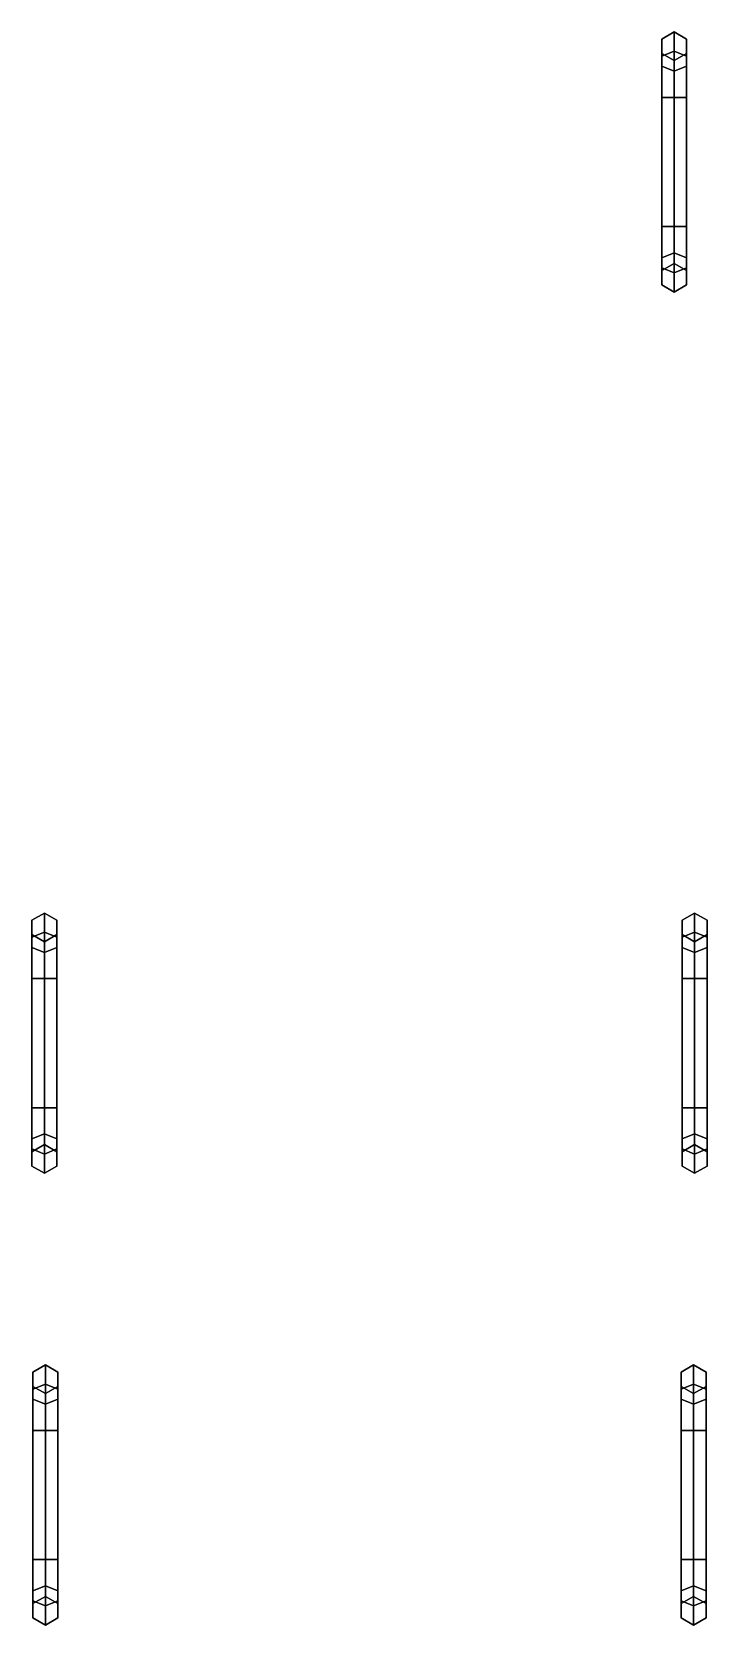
# Model space of a CAD drawing. Extents: x -5.5 to 5.5, y -29.3 to 27.3.
# Drawn here: x -3.29 to 3.29, y -29.33 to -13.78 of the extents above; entities that cross this region are included whole.
import ezdxf

# ---------------------------------------------------------------- set-up
doc = ezdxf.new("R2010")
doc.units = 0
doc.layers.add('BOATS', color=1, linetype='CONTINUOUS')

msp = doc.modelspace()

# ---------------------------------------------------------------- linework, layer by layer
at = {"layer": 'BOATS'}
for points in [[(2.849, -14.017, 4.273), (2.97, -13.967, 4.323), (2.97, -13.78, 3.87), (2.849, -13.85, 3.87)], [(2.849, -13.85, 3.87), (2.97, -13.78, 3.87), (2.97, -13.967, 3.417), (2.849, -14.017, 3.467)], [(2.97, -13.967, 4.323), (3.091, -14.017, 4.273), (3.091, -13.85, 3.87), (2.97, -13.78, 3.87)], [(2.97, -13.78, 3.87), (3.091, -13.85, 3.87), (3.091, -14.017, 3.467), (2.97, -13.967, 3.417)], [(2.849, -14.116, 4.174), (2.849, -14.017, 4.273), (2.849, -13.85, 3.87), (2.849, -13.99, 3.87)], [(2.849, -13.99, 3.87), (2.849, -13.85, 3.87), (2.849, -14.017, 3.467), (2.849, -14.116, 3.566)], [(2.849, -14.42, 4.44), (2.97, -14.42, 4.51), (2.97, -13.967, 4.323), (2.849, -14.017, 4.273)], [(2.849, -14.017, 3.467), (2.97, -13.967, 3.417), (2.97, -14.42, 3.23), (2.849, -14.42, 3.3)], [(2.849, -15.68, 4.3), (2.849, -15.984, 4.174), (2.849, -14.116, 3.566), (2.849, -13.99, 3.87)], [(2.849, -13.99, 3.87), (2.849, -14.116, 3.566), (2.849, -15.984, 4.174), (2.849, -15.68, 4.3)], [(2.849, -14.116, 4.174), (2.849, -13.99, 3.87), (2.849, -15.68, 4.3), (2.849, -14.42, 4.3)], [(2.849, -14.42, 4.3), (2.849, -15.68, 4.3), (2.849, -13.99, 3.87), (2.849, -14.116, 4.174)], [(2.97, -14.165, 4.125), (2.849, -14.116, 4.174), (2.849, -13.99, 3.87), (2.97, -14.06, 3.87)], [(2.97, -14.06, 3.87), (2.849, -13.99, 3.87), (2.849, -14.116, 3.566), (2.97, -14.165, 3.615)], [(2.97, -14.42, 4.51), (3.091, -14.42, 4.44), (3.091, -14.017, 4.273), (2.97, -13.967, 4.323)], [(2.97, -13.967, 3.417), (3.091, -14.017, 3.467), (3.091, -14.42, 3.3), (2.97, -14.42, 3.23)], [(3.091, -14.116, 4.174), (2.97, -14.165, 4.125), (2.97, -14.06, 3.87), (3.091, -13.99, 3.87)], [(3.091, -13.99, 3.87), (2.97, -14.06, 3.87), (2.97, -14.165, 3.615), (3.091, -14.116, 3.566)], [(3.091, -14.017, 4.273), (3.091, -14.116, 4.174), (3.091, -13.99, 3.87), (3.091, -13.85, 3.87)], [(3.091, -13.85, 3.87), (3.091, -13.99, 3.87), (3.091, -14.116, 3.566), (3.091, -14.017, 3.467)], [(2.849, -14.42, 4.3), (2.849, -14.42, 4.44), (2.849, -14.017, 4.273), (2.849, -14.116, 4.174)], [(2.849, -14.116, 3.566), (2.849, -14.017, 3.467), (2.849, -14.42, 3.3), (2.849, -14.42, 3.44)], [(2.849, -16.11, 3.87), (2.849, -15.984, 4.174), (2.849, -14.116, 3.566), (2.849, -14.42, 3.44)], [(2.849, -14.42, 3.44), (2.849, -14.116, 3.566), (2.849, -15.984, 4.174), (2.849, -16.11, 3.87)], [(2.97, -14.42, 4.23), (2.849, -14.42, 4.3), (2.849, -14.116, 4.174), (2.97, -14.165, 4.125)], [(2.97, -14.165, 3.615), (2.849, -14.116, 3.566), (2.849, -14.42, 3.44), (2.97, -14.42, 3.51)], [(3.091, -14.42, 4.3), (2.97, -14.42, 4.23), (2.97, -14.165, 4.125), (3.091, -14.116, 4.174)], [(3.091, -14.116, 3.566), (2.97, -14.165, 3.615), (2.97, -14.42, 3.51), (3.091, -14.42, 3.44)], [(3.091, -14.42, 4.44), (3.091, -14.42, 4.3), (3.091, -14.116, 4.174), (3.091, -14.017, 4.273)], [(3.091, -14.017, 3.467), (3.091, -14.116, 3.566), (3.091, -14.42, 3.44), (3.091, -14.42, 3.3)], [(2.97, -14.42, 4.51), (2.849, -14.42, 4.44), (2.849, -15.68, 4.44), (2.97, -15.68, 4.51)], [(2.849, -14.42, 3.44), (2.849, -14.42, 3.3), (2.849, -15.68, 3.3), (2.849, -15.68, 3.44)], [(2.849, -14.42, 4.44), (2.849, -14.42, 4.3), (2.849, -15.68, 4.3), (2.849, -15.68, 4.44)], [(2.849, -15.68, 3.44), (2.849, -14.42, 3.44), (2.849, -16.11, 3.87), (2.849, -15.984, 3.566)], [(2.849, -15.984, 3.566), (2.849, -16.11, 3.87), (2.849, -14.42, 3.44), (2.849, -15.68, 3.44)], [(2.849, -14.42, 3.3), (2.97, -14.42, 3.23), (2.97, -15.68, 3.23), (2.849, -15.68, 3.3)], [(2.97, -14.42, 3.51), (2.849, -14.42, 3.44), (2.849, -15.68, 3.44), (2.97, -15.68, 3.51)], [(2.849, -14.42, 4.3), (2.97, -14.42, 4.23), (2.97, -15.68, 4.23), (2.849, -15.68, 4.3)], [(3.091, -14.42, 4.44), (2.97, -14.42, 4.51), (2.97, -15.68, 4.51), (3.091, -15.68, 4.44)], [(2.97, -14.42, 3.23), (3.091, -14.42, 3.3), (3.091, -15.68, 3.3), (2.97, -15.68, 3.23)], [(3.091, -14.42, 3.44), (2.97, -14.42, 3.51), (2.97, -15.68, 3.51), (3.091, -15.68, 3.44)], [(2.97, -14.42, 4.23), (3.091, -14.42, 4.3), (3.091, -15.68, 4.3), (2.97, -15.68, 4.23)], [(3.091, -14.42, 3.3), (3.091, -14.42, 3.44), (3.091, -15.68, 3.44), (3.091, -15.68, 3.3)], [(3.091, -14.42, 4.3), (3.091, -14.42, 4.44), (3.091, -15.68, 4.44), (3.091, -15.68, 4.3)], [(2.849, -16.083, 4.273), (2.97, -16.133, 4.323), (2.97, -15.68, 4.51), (2.849, -15.68, 4.44)], [(2.849, -15.68, 3.44), (2.849, -15.68, 3.3), (2.849, -16.083, 3.467), (2.849, -15.984, 3.566)], [(2.849, -15.984, 4.174), (2.849, -16.083, 4.273), (2.849, -15.68, 4.44), (2.849, -15.68, 4.3)], [(2.97, -15.68, 3.51), (2.849, -15.68, 3.44), (2.849, -15.984, 3.566), (2.97, -15.935, 3.615)], [(2.849, -15.68, 3.3), (2.97, -15.68, 3.23), (2.97, -16.133, 3.417), (2.849, -16.083, 3.467)], [(2.97, -15.935, 4.125), (2.849, -15.984, 4.174), (2.849, -15.68, 4.3), (2.97, -15.68, 4.23)], [(2.97, -16.133, 4.323), (3.091, -16.083, 4.273), (3.091, -15.68, 4.44), (2.97, -15.68, 4.51)], [(2.97, -15.68, 3.23), (3.091, -15.68, 3.3), (3.091, -16.083, 3.467), (2.97, -16.133, 3.417)], [(3.091, -15.68, 3.44), (2.97, -15.68, 3.51), (2.97, -15.935, 3.615), (3.091, -15.984, 3.566)], [(3.091, -15.984, 4.174), (2.97, -15.935, 4.125), (2.97, -15.68, 4.23), (3.091, -15.68, 4.3)], [(3.091, -15.68, 3.3), (3.091, -15.68, 3.44), (3.091, -15.984, 3.566), (3.091, -16.083, 3.467)], [(3.091, -16.083, 4.273), (3.091, -15.984, 4.174), (3.091, -15.68, 4.3), (3.091, -15.68, 4.44)], [(2.97, -15.935, 3.615), (2.849, -15.984, 3.566), (2.849, -16.11, 3.87), (2.97, -16.04, 3.87)], [(2.97, -16.04, 3.87), (2.849, -16.11, 3.87), (2.849, -15.984, 4.174), (2.97, -15.935, 4.125)], [(2.849, -15.984, 3.566), (2.849, -16.083, 3.467), (2.849, -16.25, 3.87), (2.849, -16.11, 3.87)], [(2.849, -16.11, 3.87), (2.849, -16.25, 3.87), (2.849, -16.083, 4.273), (2.849, -15.984, 4.174)], [(3.091, -15.984, 3.566), (2.97, -15.935, 3.615), (2.97, -16.04, 3.87), (3.091, -16.11, 3.87)], [(3.091, -16.11, 3.87), (2.97, -16.04, 3.87), (2.97, -15.935, 4.125), (3.091, -15.984, 4.174)], [(3.091, -16.083, 3.467), (3.091, -15.984, 3.566), (3.091, -16.11, 3.87), (3.091, -16.25, 3.87)], [(3.091, -16.25, 3.87), (3.091, -16.11, 3.87), (3.091, -15.984, 4.174), (3.091, -16.083, 4.273)], [(2.849, -16.083, 3.467), (2.97, -16.133, 3.417), (2.97, -16.32, 3.87), (2.849, -16.25, 3.87)], [(2.849, -16.25, 3.87), (2.97, -16.32, 3.87), (2.97, -16.133, 4.323), (2.849, -16.083, 4.273)], [(2.97, -16.133, 3.417), (3.091, -16.083, 3.467), (3.091, -16.25, 3.87), (2.97, -16.32, 3.87)], [(2.97, -16.32, 3.87), (3.091, -16.25, 3.87), (3.091, -16.083, 4.273), (2.97, -16.133, 4.323)], [(-3.17, -22.567, 3.417), (-3.291, -22.617, 3.467), (-3.291, -22.45, 3.87), (-3.17, -22.38, 3.87)], [(-3.17, -22.38, 3.87), (-3.291, -22.45, 3.87), (-3.291, -22.617, 4.273), (-3.17, -22.567, 4.323)], [(-3.049, -22.617, 3.467), (-3.17, -22.567, 3.417), (-3.17, -22.38, 3.87), (-3.049, -22.45, 3.87)], [(-3.049, -22.45, 3.87), (-3.17, -22.38, 3.87), (-3.17, -22.567, 4.323), (-3.049, -22.617, 4.273)], [(3.049, -22.45, 3.87), (3.17, -22.38, 3.87), (3.17, -22.567, 3.417), (3.049, -22.617, 3.467)], [(3.049, -22.617, 4.273), (3.17, -22.567, 4.323), (3.17, -22.38, 3.87), (3.049, -22.45, 3.87)], [(3.17, -22.38, 3.87), (3.291, -22.45, 3.87), (3.291, -22.617, 3.467), (3.17, -22.567, 3.417)], [(3.17, -22.567, 4.323), (3.291, -22.617, 4.273), (3.291, -22.45, 3.87), (3.17, -22.38, 3.87)], [(-3.291, -22.617, 3.467), (-3.291, -22.716, 3.566), (-3.291, -22.59, 3.87), (-3.291, -22.45, 3.87)], [(-3.291, -22.45, 3.87), (-3.291, -22.59, 3.87), (-3.291, -22.716, 4.174), (-3.291, -22.617, 4.273)], [(-3.049, -22.716, 3.566), (-3.049, -22.617, 3.467), (-3.049, -22.45, 3.87), (-3.049, -22.59, 3.87)], [(-3.049, -22.59, 3.87), (-3.049, -22.45, 3.87), (-3.049, -22.617, 4.273), (-3.049, -22.716, 4.174)], [(3.049, -22.59, 3.87), (3.049, -22.45, 3.87), (3.049, -22.617, 3.467), (3.049, -22.716, 3.566)], [(3.049, -22.716, 4.174), (3.049, -22.617, 4.273), (3.049, -22.45, 3.87), (3.049, -22.59, 3.87)], [(3.291, -22.45, 3.87), (3.291, -22.59, 3.87), (3.291, -22.716, 3.566), (3.291, -22.617, 3.467)], [(3.291, -22.617, 4.273), (3.291, -22.716, 4.174), (3.291, -22.59, 3.87), (3.291, -22.45, 3.87)], [(-3.17, -23.02, 3.23), (-3.291, -23.02, 3.3), (-3.291, -22.617, 3.467), (-3.17, -22.567, 3.417)], [(-3.17, -22.567, 4.323), (-3.291, -22.617, 4.273), (-3.291, -23.02, 4.44), (-3.17, -23.02, 4.51)], [(-3.291, -22.716, 3.566), (-3.17, -22.765, 3.615), (-3.17, -22.66, 3.87), (-3.291, -22.59, 3.87)], [(-3.291, -22.59, 3.87), (-3.17, -22.66, 3.87), (-3.17, -22.765, 4.125), (-3.291, -22.716, 4.174)], [(-3.291, -23.02, 3.3), (-3.291, -23.02, 3.44), (-3.291, -22.716, 3.566), (-3.291, -22.617, 3.467)], [(-3.291, -22.617, 4.273), (-3.291, -22.716, 4.174), (-3.291, -23.02, 4.3), (-3.291, -23.02, 4.44)], [(-3.049, -23.02, 3.3), (-3.17, -23.02, 3.23), (-3.17, -22.567, 3.417), (-3.049, -22.617, 3.467)], [(-3.049, -22.617, 4.273), (-3.17, -22.567, 4.323), (-3.17, -23.02, 4.51), (-3.049, -23.02, 4.44)], [(-3.17, -22.765, 3.615), (-3.049, -22.716, 3.566), (-3.049, -22.59, 3.87), (-3.17, -22.66, 3.87)], [(-3.17, -22.66, 3.87), (-3.049, -22.59, 3.87), (-3.049, -22.716, 4.174), (-3.17, -22.765, 4.125)], [(-3.049, -23.02, 3.44), (-3.049, -24.28, 3.44), (-3.049, -22.59, 3.87), (-3.049, -22.716, 3.566)], [(-3.049, -22.716, 3.566), (-3.049, -22.59, 3.87), (-3.049, -24.28, 3.44), (-3.049, -23.02, 3.44)], [(-3.049, -22.59, 3.87), (-3.049, -22.716, 4.174), (-3.049, -24.584, 3.566), (-3.049, -24.28, 3.44)], [(-3.049, -24.28, 3.44), (-3.049, -24.584, 3.566), (-3.049, -22.716, 4.174), (-3.049, -22.59, 3.87)], [(-3.049, -23.02, 3.44), (-3.049, -23.02, 3.3), (-3.049, -22.617, 3.467), (-3.049, -22.716, 3.566)], [(-3.049, -22.716, 4.174), (-3.049, -22.617, 4.273), (-3.049, -23.02, 4.44), (-3.049, -23.02, 4.3)], [(3.049, -22.617, 3.467), (3.17, -22.567, 3.417), (3.17, -23.02, 3.23), (3.049, -23.02, 3.3)], [(3.049, -23.02, 4.44), (3.17, -23.02, 4.51), (3.17, -22.567, 4.323), (3.049, -22.617, 4.273)], [(3.17, -22.66, 3.87), (3.049, -22.59, 3.87), (3.049, -22.716, 3.566), (3.17, -22.765, 3.615)], [(3.17, -22.765, 4.125), (3.049, -22.716, 4.174), (3.049, -22.59, 3.87), (3.17, -22.66, 3.87)], [(3.049, -23.02, 4.3), (3.049, -24.28, 4.3), (3.049, -22.59, 3.87), (3.049, -22.716, 4.174)], [(3.049, -22.716, 4.174), (3.049, -22.59, 3.87), (3.049, -24.28, 4.3), (3.049, -23.02, 4.3)], [(3.049, -22.59, 3.87), (3.049, -22.716, 3.566), (3.049, -24.584, 4.174), (3.049, -24.28, 4.3)], [(3.049, -24.28, 4.3), (3.049, -24.584, 4.174), (3.049, -22.716, 3.566), (3.049, -22.59, 3.87)], [(3.049, -22.716, 3.566), (3.049, -22.617, 3.467), (3.049, -23.02, 3.3), (3.049, -23.02, 3.44)], [(3.049, -23.02, 4.3), (3.049, -23.02, 4.44), (3.049, -22.617, 4.273), (3.049, -22.716, 4.174)], [(3.17, -22.567, 3.417), (3.291, -22.617, 3.467), (3.291, -23.02, 3.3), (3.17, -23.02, 3.23)], [(3.17, -23.02, 4.51), (3.291, -23.02, 4.44), (3.291, -22.617, 4.273), (3.17, -22.567, 4.323)], [(3.291, -22.59, 3.87), (3.17, -22.66, 3.87), (3.17, -22.765, 3.615), (3.291, -22.716, 3.566)], [(3.291, -22.716, 4.174), (3.17, -22.765, 4.125), (3.17, -22.66, 3.87), (3.291, -22.59, 3.87)], [(3.291, -22.617, 3.467), (3.291, -22.716, 3.566), (3.291, -23.02, 3.44), (3.291, -23.02, 3.3)], [(3.291, -23.02, 4.44), (3.291, -23.02, 4.3), (3.291, -22.716, 4.174), (3.291, -22.617, 4.273)], [(-3.291, -23.02, 3.44), (-3.17, -23.02, 3.51), (-3.17, -22.765, 3.615), (-3.291, -22.716, 3.566)], [(-3.291, -22.716, 4.174), (-3.17, -22.765, 4.125), (-3.17, -23.02, 4.23), (-3.291, -23.02, 4.3)], [(-3.17, -23.02, 3.51), (-3.049, -23.02, 3.44), (-3.049, -22.716, 3.566), (-3.17, -22.765, 3.615)], [(-3.17, -22.765, 4.125), (-3.049, -22.716, 4.174), (-3.049, -23.02, 4.3), (-3.17, -23.02, 4.23)], [(-3.049, -23.02, 4.3), (-3.049, -22.716, 4.174), (-3.049, -24.584, 3.566), (-3.049, -24.71, 3.87)], [(-3.049, -24.71, 3.87), (-3.049, -24.584, 3.566), (-3.049, -22.716, 4.174), (-3.049, -23.02, 4.3)], [(3.17, -22.765, 3.615), (3.049, -22.716, 3.566), (3.049, -23.02, 3.44), (3.17, -23.02, 3.51)], [(3.17, -23.02, 4.23), (3.049, -23.02, 4.3), (3.049, -22.716, 4.174), (3.17, -22.765, 4.125)], [(3.049, -23.02, 3.44), (3.049, -22.716, 3.566), (3.049, -24.584, 4.174), (3.049, -24.71, 3.87)], [(3.049, -24.71, 3.87), (3.049, -24.584, 4.174), (3.049, -22.716, 3.566), (3.049, -23.02, 3.44)], [(3.291, -22.716, 3.566), (3.17, -22.765, 3.615), (3.17, -23.02, 3.51), (3.291, -23.02, 3.44)], [(3.291, -23.02, 4.3), (3.17, -23.02, 4.23), (3.17, -22.765, 4.125), (3.291, -22.716, 4.174)], [(-3.17, -24.28, 3.23), (-3.291, -24.28, 3.3), (-3.291, -23.02, 3.3), (-3.17, -23.02, 3.23)], [(-3.291, -24.28, 3.3), (-3.291, -24.28, 3.44), (-3.291, -23.02, 3.44), (-3.291, -23.02, 3.3)], [(-3.291, -24.28, 3.44), (-3.17, -24.28, 3.51), (-3.17, -23.02, 3.51), (-3.291, -23.02, 3.44)], [(-3.291, -24.28, 4.3), (-3.291, -24.28, 4.44), (-3.291, -23.02, 4.44), (-3.291, -23.02, 4.3)], [(-3.17, -24.28, 4.23), (-3.291, -24.28, 4.3), (-3.291, -23.02, 4.3), (-3.17, -23.02, 4.23)], [(-3.291, -24.28, 4.44), (-3.17, -24.28, 4.51), (-3.17, -23.02, 4.51), (-3.291, -23.02, 4.44)], [(-3.049, -24.28, 3.3), (-3.17, -24.28, 3.23), (-3.17, -23.02, 3.23), (-3.049, -23.02, 3.3)], [(-3.17, -24.28, 3.51), (-3.049, -24.28, 3.44), (-3.049, -23.02, 3.44), (-3.17, -23.02, 3.51)], [(-3.049, -24.28, 4.3), (-3.17, -24.28, 4.23), (-3.17, -23.02, 4.23), (-3.049, -23.02, 4.3)], [(-3.17, -24.28, 4.51), (-3.049, -24.28, 4.44), (-3.049, -23.02, 4.44), (-3.17, -23.02, 4.51)], [(-3.049, -24.28, 3.44), (-3.049, -24.28, 3.3), (-3.049, -23.02, 3.3), (-3.049, -23.02, 3.44)], [(-3.049, -24.28, 4.44), (-3.049, -24.28, 4.3), (-3.049, -23.02, 4.3), (-3.049, -23.02, 4.44)], [(-3.049, -24.584, 4.174), (-3.049, -24.71, 3.87), (-3.049, -23.02, 4.3), (-3.049, -24.28, 4.3)], [(-3.049, -24.28, 4.3), (-3.049, -23.02, 4.3), (-3.049, -24.71, 3.87), (-3.049, -24.584, 4.174)], [(3.049, -23.02, 4.3), (3.17, -23.02, 4.23), (3.17, -24.28, 4.23), (3.049, -24.28, 4.3)], [(3.17, -23.02, 3.51), (3.049, -23.02, 3.44), (3.049, -24.28, 3.44), (3.17, -24.28, 3.51)], [(3.049, -23.02, 3.3), (3.17, -23.02, 3.23), (3.17, -24.28, 3.23), (3.049, -24.28, 3.3)], [(3.049, -24.584, 3.566), (3.049, -24.71, 3.87), (3.049, -23.02, 3.44), (3.049, -24.28, 3.44)], [(3.049, -24.28, 3.44), (3.049, -23.02, 3.44), (3.049, -24.71, 3.87), (3.049, -24.584, 3.566)], [(3.049, -23.02, 4.44), (3.049, -23.02, 4.3), (3.049, -24.28, 4.3), (3.049, -24.28, 4.44)], [(3.049, -23.02, 3.44), (3.049, -23.02, 3.3), (3.049, -24.28, 3.3), (3.049, -24.28, 3.44)], [(3.17, -23.02, 4.51), (3.049, -23.02, 4.44), (3.049, -24.28, 4.44), (3.17, -24.28, 4.51)], [(3.17, -23.02, 4.23), (3.291, -23.02, 4.3), (3.291, -24.28, 4.3), (3.17, -24.28, 4.23)], [(3.291, -23.02, 3.44), (3.17, -23.02, 3.51), (3.17, -24.28, 3.51), (3.291, -24.28, 3.44)], [(3.17, -23.02, 3.23), (3.291, -23.02, 3.3), (3.291, -24.28, 3.3), (3.17, -24.28, 3.23)], [(3.291, -23.02, 4.44), (3.17, -23.02, 4.51), (3.17, -24.28, 4.51), (3.291, -24.28, 4.44)], [(3.291, -23.02, 4.3), (3.291, -23.02, 4.44), (3.291, -24.28, 4.44), (3.291, -24.28, 4.3)], [(3.291, -23.02, 3.3), (3.291, -23.02, 3.44), (3.291, -24.28, 3.44), (3.291, -24.28, 3.3)], [(-3.291, -24.28, 4.44), (-3.291, -24.28, 4.3), (-3.291, -24.584, 4.174), (-3.291, -24.683, 4.273)], [(-3.291, -24.28, 4.3), (-3.17, -24.28, 4.23), (-3.17, -24.535, 4.125), (-3.291, -24.584, 4.174)], [(-3.17, -24.733, 3.417), (-3.291, -24.683, 3.467), (-3.291, -24.28, 3.3), (-3.17, -24.28, 3.23)], [(-3.291, -24.683, 3.467), (-3.291, -24.584, 3.566), (-3.291, -24.28, 3.44), (-3.291, -24.28, 3.3)], [(-3.291, -24.584, 3.566), (-3.17, -24.535, 3.615), (-3.17, -24.28, 3.51), (-3.291, -24.28, 3.44)], [(-3.17, -24.28, 4.51), (-3.291, -24.28, 4.44), (-3.291, -24.683, 4.273), (-3.17, -24.733, 4.323)], [(-3.17, -24.28, 4.23), (-3.049, -24.28, 4.3), (-3.049, -24.584, 4.174), (-3.17, -24.535, 4.125)], [(-3.17, -24.535, 3.615), (-3.049, -24.584, 3.566), (-3.049, -24.28, 3.44), (-3.17, -24.28, 3.51)], [(-3.049, -24.683, 3.467), (-3.17, -24.733, 3.417), (-3.17, -24.28, 3.23), (-3.049, -24.28, 3.3)], [(-3.049, -24.28, 4.44), (-3.17, -24.28, 4.51), (-3.17, -24.733, 4.323), (-3.049, -24.683, 4.273)], [(-3.049, -24.28, 4.3), (-3.049, -24.28, 4.44), (-3.049, -24.683, 4.273), (-3.049, -24.584, 4.174)], [(-3.049, -24.584, 3.566), (-3.049, -24.683, 3.467), (-3.049, -24.28, 3.3), (-3.049, -24.28, 3.44)], [(3.17, -24.535, 4.125), (3.049, -24.584, 4.174), (3.049, -24.28, 4.3), (3.17, -24.28, 4.23)], [(3.049, -24.28, 3.3), (3.17, -24.28, 3.23), (3.17, -24.733, 3.417), (3.049, -24.683, 3.467)], [(3.17, -24.28, 3.51), (3.049, -24.28, 3.44), (3.049, -24.584, 3.566), (3.17, -24.535, 3.615)], [(3.049, -24.584, 4.174), (3.049, -24.683, 4.273), (3.049, -24.28, 4.44), (3.049, -24.28, 4.3)], [(3.049, -24.28, 3.44), (3.049, -24.28, 3.3), (3.049, -24.683, 3.467), (3.049, -24.584, 3.566)], [(3.049, -24.683, 4.273), (3.17, -24.733, 4.323), (3.17, -24.28, 4.51), (3.049, -24.28, 4.44)], [(3.291, -24.584, 4.174), (3.17, -24.535, 4.125), (3.17, -24.28, 4.23), (3.291, -24.28, 4.3)], [(3.291, -24.28, 3.44), (3.17, -24.28, 3.51), (3.17, -24.535, 3.615), (3.291, -24.584, 3.566)], [(3.17, -24.28, 3.23), (3.291, -24.28, 3.3), (3.291, -24.683, 3.467), (3.17, -24.733, 3.417)], [(3.17, -24.733, 4.323), (3.291, -24.683, 4.273), (3.291, -24.28, 4.44), (3.17, -24.28, 4.51)], [(3.291, -24.683, 4.273), (3.291, -24.584, 4.174), (3.291, -24.28, 4.3), (3.291, -24.28, 4.44)], [(3.291, -24.28, 3.3), (3.291, -24.28, 3.44), (3.291, -24.584, 3.566), (3.291, -24.683, 3.467)], [(-3.291, -24.584, 4.174), (-3.17, -24.535, 4.125), (-3.17, -24.64, 3.87), (-3.291, -24.71, 3.87)], [(-3.291, -24.71, 3.87), (-3.17, -24.64, 3.87), (-3.17, -24.535, 3.615), (-3.291, -24.584, 3.566)], [(-3.17, -24.535, 4.125), (-3.049, -24.584, 4.174), (-3.049, -24.71, 3.87), (-3.17, -24.64, 3.87)], [(-3.17, -24.64, 3.87), (-3.049, -24.71, 3.87), (-3.049, -24.584, 3.566), (-3.17, -24.535, 3.615)], [(3.17, -24.64, 3.87), (3.049, -24.71, 3.87), (3.049, -24.584, 4.174), (3.17, -24.535, 4.125)], [(3.17, -24.535, 3.615), (3.049, -24.584, 3.566), (3.049, -24.71, 3.87), (3.17, -24.64, 3.87)], [(3.291, -24.71, 3.87), (3.17, -24.64, 3.87), (3.17, -24.535, 4.125), (3.291, -24.584, 4.174)], [(3.291, -24.584, 3.566), (3.17, -24.535, 3.615), (3.17, -24.64, 3.87), (3.291, -24.71, 3.87)], [(-3.291, -24.683, 4.273), (-3.291, -24.584, 4.174), (-3.291, -24.71, 3.87), (-3.291, -24.85, 3.87)], [(-3.291, -24.85, 3.87), (-3.291, -24.71, 3.87), (-3.291, -24.584, 3.566), (-3.291, -24.683, 3.467)], [(-3.17, -24.733, 4.323), (-3.291, -24.683, 4.273), (-3.291, -24.85, 3.87), (-3.17, -24.92, 3.87)], [(-3.17, -24.92, 3.87), (-3.291, -24.85, 3.87), (-3.291, -24.683, 3.467), (-3.17, -24.733, 3.417)], [(-3.049, -24.683, 4.273), (-3.17, -24.733, 4.323), (-3.17, -24.92, 3.87), (-3.049, -24.85, 3.87)], [(-3.049, -24.85, 3.87), (-3.17, -24.92, 3.87), (-3.17, -24.733, 3.417), (-3.049, -24.683, 3.467)], [(-3.049, -24.584, 4.174), (-3.049, -24.683, 4.273), (-3.049, -24.85, 3.87), (-3.049, -24.71, 3.87)], [(-3.049, -24.71, 3.87), (-3.049, -24.85, 3.87), (-3.049, -24.683, 3.467), (-3.049, -24.584, 3.566)], [(3.049, -24.71, 3.87), (3.049, -24.85, 3.87), (3.049, -24.683, 4.273), (3.049, -24.584, 4.174)], [(3.049, -24.584, 3.566), (3.049, -24.683, 3.467), (3.049, -24.85, 3.87), (3.049, -24.71, 3.87)], [(3.049, -24.85, 3.87), (3.17, -24.92, 3.87), (3.17, -24.733, 4.323), (3.049, -24.683, 4.273)], [(3.049, -24.683, 3.467), (3.17, -24.733, 3.417), (3.17, -24.92, 3.87), (3.049, -24.85, 3.87)], [(3.17, -24.92, 3.87), (3.291, -24.85, 3.87), (3.291, -24.683, 4.273), (3.17, -24.733, 4.323)], [(3.17, -24.733, 3.417), (3.291, -24.683, 3.467), (3.291, -24.85, 3.87), (3.17, -24.92, 3.87)], [(3.291, -24.85, 3.87), (3.291, -24.71, 3.87), (3.291, -24.584, 4.174), (3.291, -24.683, 4.273)], [(3.291, -24.683, 3.467), (3.291, -24.584, 3.566), (3.291, -24.71, 3.87), (3.291, -24.85, 3.87)], [(-3.16, -26.977, 3.417), (-3.281, -27.027, 3.467), (-3.281, -26.86, 3.87), (-3.16, -26.79, 3.87)], [(-3.16, -26.79, 3.87), (-3.281, -26.86, 3.87), (-3.281, -27.027, 4.273), (-3.16, -26.977, 4.323)], [(-3.281, -27.027, 3.467), (-3.281, -27.126, 3.566), (-3.281, -27, 3.87), (-3.281, -26.86, 3.87)], [(-3.281, -26.86, 3.87), (-3.281, -27, 3.87), (-3.281, -27.126, 4.174), (-3.281, -27.027, 4.273)], [(-3.039, -27.027, 3.467), (-3.16, -26.977, 3.417), (-3.16, -26.79, 3.87), (-3.039, -26.86, 3.87)], [(-3.039, -26.86, 3.87), (-3.16, -26.79, 3.87), (-3.16, -26.977, 4.323), (-3.039, -27.027, 4.273)], [(-3.039, -27.126, 3.566), (-3.039, -27.027, 3.467), (-3.039, -26.86, 3.87), (-3.039, -27, 3.87)], [(-3.039, -27, 3.87), (-3.039, -26.86, 3.87), (-3.039, -27.027, 4.273), (-3.039, -27.126, 4.174)], [(3.039, -26.86, 3.87), (3.16, -26.79, 3.87), (3.16, -26.977, 3.417), (3.039, -27.027, 3.467)], [(3.039, -27.027, 4.273), (3.16, -26.977, 4.323), (3.16, -26.79, 3.87), (3.039, -26.86, 3.87)], [(3.039, -27, 3.87), (3.039, -26.86, 3.87), (3.039, -27.027, 3.467), (3.039, -27.126, 3.566)], [(3.039, -27.126, 4.174), (3.039, -27.027, 4.273), (3.039, -26.86, 3.87), (3.039, -27, 3.87)], [(3.16, -26.79, 3.87), (3.281, -26.86, 3.87), (3.281, -27.027, 3.467), (3.16, -26.977, 3.417)], [(3.16, -26.977, 4.323), (3.281, -27.027, 4.273), (3.281, -26.86, 3.87), (3.16, -26.79, 3.87)], [(3.281, -26.86, 3.87), (3.281, -27, 3.87), (3.281, -27.126, 3.566), (3.281, -27.027, 3.467)], [(3.281, -27.027, 4.273), (3.281, -27.126, 4.174), (3.281, -27, 3.87), (3.281, -26.86, 3.87)], [(-3.16, -26.977, 4.323), (-3.281, -27.027, 4.273), (-3.281, -27.43, 4.44), (-3.16, -27.43, 4.51)], [(-3.16, -27.43, 3.23), (-3.281, -27.43, 3.3), (-3.281, -27.027, 3.467), (-3.16, -26.977, 3.417)], [(-3.281, -27.126, 3.566), (-3.16, -27.175, 3.615), (-3.16, -27.07, 3.87), (-3.281, -27, 3.87)], [(-3.281, -27, 3.87), (-3.16, -27.07, 3.87), (-3.16, -27.175, 4.125), (-3.281, -27.126, 4.174)], [(-3.281, -27.43, 3.3), (-3.281, -27.43, 3.44), (-3.281, -27.126, 3.566), (-3.281, -27.027, 3.467)], [(-3.281, -27.027, 4.273), (-3.281, -27.126, 4.174), (-3.281, -27.43, 4.3), (-3.281, -27.43, 4.44)], [(-3.039, -27.027, 4.273), (-3.16, -26.977, 4.323), (-3.16, -27.43, 4.51), (-3.039, -27.43, 4.44)], [(-3.039, -27.43, 3.3), (-3.16, -27.43, 3.23), (-3.16, -26.977, 3.417), (-3.039, -27.027, 3.467)], [(-3.16, -27.175, 3.615), (-3.039, -27.126, 3.566), (-3.039, -27, 3.87), (-3.16, -27.07, 3.87)], [(-3.16, -27.07, 3.87), (-3.039, -27, 3.87), (-3.039, -27.126, 4.174), (-3.16, -27.175, 4.125)], [(-3.039, -27.43, 3.44), (-3.039, -28.69, 3.44), (-3.039, -27, 3.87), (-3.039, -27.126, 3.566)], [(-3.039, -27.126, 3.566), (-3.039, -27, 3.87), (-3.039, -28.69, 3.44), (-3.039, -27.43, 3.44)], [(-3.039, -27, 3.87), (-3.039, -27.126, 4.174), (-3.039, -28.994, 3.566), (-3.039, -28.69, 3.44)], [(-3.039, -28.69, 3.44), (-3.039, -28.994, 3.566), (-3.039, -27.126, 4.174), (-3.039, -27, 3.87)], [(-3.039, -27.43, 3.44), (-3.039, -27.43, 3.3), (-3.039, -27.027, 3.467), (-3.039, -27.126, 3.566)], [(-3.039, -27.126, 4.174), (-3.039, -27.027, 4.273), (-3.039, -27.43, 4.44), (-3.039, -27.43, 4.3)], [(3.039, -27.43, 4.44), (3.16, -27.43, 4.51), (3.16, -26.977, 4.323), (3.039, -27.027, 4.273)], [(3.039, -27.027, 3.467), (3.16, -26.977, 3.417), (3.16, -27.43, 3.23), (3.039, -27.43, 3.3)], [(3.16, -27.07, 3.87), (3.039, -27, 3.87), (3.039, -27.126, 3.566), (3.16, -27.175, 3.615)], [(3.16, -27.175, 4.125), (3.039, -27.126, 4.174), (3.039, -27, 3.87), (3.16, -27.07, 3.87)], [(3.039, -27.43, 4.3), (3.039, -28.69, 4.3), (3.039, -27, 3.87), (3.039, -27.126, 4.174)], [(3.039, -27.126, 4.174), (3.039, -27, 3.87), (3.039, -28.69, 4.3), (3.039, -27.43, 4.3)], [(3.039, -27, 3.87), (3.039, -27.126, 3.566), (3.039, -28.994, 4.174), (3.039, -28.69, 4.3)], [(3.039, -28.69, 4.3), (3.039, -28.994, 4.174), (3.039, -27.126, 3.566), (3.039, -27, 3.87)], [(3.039, -27.126, 3.566), (3.039, -27.027, 3.467), (3.039, -27.43, 3.3), (3.039, -27.43, 3.44)], [(3.039, -27.43, 4.3), (3.039, -27.43, 4.44), (3.039, -27.027, 4.273), (3.039, -27.126, 4.174)], [(3.16, -27.43, 4.51), (3.281, -27.43, 4.44), (3.281, -27.027, 4.273), (3.16, -26.977, 4.323)], [(3.16, -26.977, 3.417), (3.281, -27.027, 3.467), (3.281, -27.43, 3.3), (3.16, -27.43, 3.23)], [(3.281, -27, 3.87), (3.16, -27.07, 3.87), (3.16, -27.175, 3.615), (3.281, -27.126, 3.566)], [(3.281, -27.126, 4.174), (3.16, -27.175, 4.125), (3.16, -27.07, 3.87), (3.281, -27, 3.87)], [(3.281, -27.027, 3.467), (3.281, -27.126, 3.566), (3.281, -27.43, 3.44), (3.281, -27.43, 3.3)], [(3.281, -27.43, 4.44), (3.281, -27.43, 4.3), (3.281, -27.126, 4.174), (3.281, -27.027, 4.273)], [(-3.281, -27.43, 3.44), (-3.16, -27.43, 3.51), (-3.16, -27.175, 3.615), (-3.281, -27.126, 3.566)], [(-3.281, -27.126, 4.174), (-3.16, -27.175, 4.125), (-3.16, -27.43, 4.23), (-3.281, -27.43, 4.3)], [(-3.16, -27.43, 3.51), (-3.039, -27.43, 3.44), (-3.039, -27.126, 3.566), (-3.16, -27.175, 3.615)], [(-3.16, -27.175, 4.125), (-3.039, -27.126, 4.174), (-3.039, -27.43, 4.3), (-3.16, -27.43, 4.23)], [(-3.039, -27.43, 4.3), (-3.039, -27.126, 4.174), (-3.039, -28.994, 3.566), (-3.039, -29.12, 3.87)], [(-3.039, -29.12, 3.87), (-3.039, -28.994, 3.566), (-3.039, -27.126, 4.174), (-3.039, -27.43, 4.3)], [(3.16, -27.175, 3.615), (3.039, -27.126, 3.566), (3.039, -27.43, 3.44), (3.16, -27.43, 3.51)], [(3.16, -27.43, 4.23), (3.039, -27.43, 4.3), (3.039, -27.126, 4.174), (3.16, -27.175, 4.125)], [(3.039, -27.43, 3.44), (3.039, -27.126, 3.566), (3.039, -28.994, 4.174), (3.039, -29.12, 3.87)], [(3.039, -29.12, 3.87), (3.039, -28.994, 4.174), (3.039, -27.126, 3.566), (3.039, -27.43, 3.44)], [(3.281, -27.126, 3.566), (3.16, -27.175, 3.615), (3.16, -27.43, 3.51), (3.281, -27.43, 3.44)], [(3.281, -27.43, 4.3), (3.16, -27.43, 4.23), (3.16, -27.175, 4.125), (3.281, -27.126, 4.174)], [(-3.281, -28.69, 4.44), (-3.16, -28.69, 4.51), (-3.16, -27.43, 4.51), (-3.281, -27.43, 4.44)], [(-3.16, -28.69, 3.23), (-3.281, -28.69, 3.3), (-3.281, -27.43, 3.3), (-3.16, -27.43, 3.23)], [(-3.281, -28.69, 3.3), (-3.281, -28.69, 3.44), (-3.281, -27.43, 3.44), (-3.281, -27.43, 3.3)], [(-3.281, -28.69, 3.44), (-3.16, -28.69, 3.51), (-3.16, -27.43, 3.51), (-3.281, -27.43, 3.44)], [(-3.281, -28.69, 4.3), (-3.281, -28.69, 4.44), (-3.281, -27.43, 4.44), (-3.281, -27.43, 4.3)], [(-3.16, -28.69, 4.23), (-3.281, -28.69, 4.3), (-3.281, -27.43, 4.3), (-3.16, -27.43, 4.23)], [(-3.16, -28.69, 4.51), (-3.039, -28.69, 4.44), (-3.039, -27.43, 4.44), (-3.16, -27.43, 4.51)], [(-3.039, -28.69, 3.3), (-3.16, -28.69, 3.23), (-3.16, -27.43, 3.23), (-3.039, -27.43, 3.3)], [(-3.16, -28.69, 3.51), (-3.039, -28.69, 3.44), (-3.039, -27.43, 3.44), (-3.16, -27.43, 3.51)], [(-3.039, -28.69, 4.3), (-3.16, -28.69, 4.23), (-3.16, -27.43, 4.23), (-3.039, -27.43, 4.3)], [(-3.039, -28.69, 3.44), (-3.039, -28.69, 3.3), (-3.039, -27.43, 3.3), (-3.039, -27.43, 3.44)], [(-3.039, -28.69, 4.44), (-3.039, -28.69, 4.3), (-3.039, -27.43, 4.3), (-3.039, -27.43, 4.44)], [(-3.039, -28.994, 4.174), (-3.039, -29.12, 3.87), (-3.039, -27.43, 4.3), (-3.039, -28.69, 4.3)], [(-3.039, -28.69, 4.3), (-3.039, -27.43, 4.3), (-3.039, -29.12, 3.87), (-3.039, -28.994, 4.174)], [(3.16, -27.43, 4.51), (3.039, -27.43, 4.44), (3.039, -28.69, 4.44), (3.16, -28.69, 4.51)], [(3.039, -27.43, 4.3), (3.16, -27.43, 4.23), (3.16, -28.69, 4.23), (3.039, -28.69, 4.3)], [(3.16, -27.43, 3.51), (3.039, -27.43, 3.44), (3.039, -28.69, 3.44), (3.16, -28.69, 3.51)], [(3.039, -27.43, 3.3), (3.16, -27.43, 3.23), (3.16, -28.69, 3.23), (3.039, -28.69, 3.3)], [(3.039, -28.994, 3.566), (3.039, -29.12, 3.87), (3.039, -27.43, 3.44), (3.039, -28.69, 3.44)], [(3.039, -28.69, 3.44), (3.039, -27.43, 3.44), (3.039, -29.12, 3.87), (3.039, -28.994, 3.566)], [(3.039, -27.43, 4.44), (3.039, -27.43, 4.3), (3.039, -28.69, 4.3), (3.039, -28.69, 4.44)], [(3.039, -27.43, 3.44), (3.039, -27.43, 3.3), (3.039, -28.69, 3.3), (3.039, -28.69, 3.44)], [(3.281, -27.43, 4.44), (3.16, -27.43, 4.51), (3.16, -28.69, 4.51), (3.281, -28.69, 4.44)], [(3.16, -27.43, 4.23), (3.281, -27.43, 4.3), (3.281, -28.69, 4.3), (3.16, -28.69, 4.23)], [(3.281, -27.43, 3.44), (3.16, -27.43, 3.51), (3.16, -28.69, 3.51), (3.281, -28.69, 3.44)], [(3.16, -27.43, 3.23), (3.281, -27.43, 3.3), (3.281, -28.69, 3.3), (3.16, -28.69, 3.23)], [(3.281, -27.43, 4.3), (3.281, -27.43, 4.44), (3.281, -28.69, 4.44), (3.281, -28.69, 4.3)], [(3.281, -27.43, 3.3), (3.281, -27.43, 3.44), (3.281, -28.69, 3.44), (3.281, -28.69, 3.3)], [(-3.16, -28.69, 4.51), (-3.281, -28.69, 4.44), (-3.281, -29.093, 4.273), (-3.16, -29.143, 4.323)], [(-3.281, -28.69, 4.44), (-3.281, -28.69, 4.3), (-3.281, -28.994, 4.174), (-3.281, -29.093, 4.273)], [(-3.281, -28.69, 4.3), (-3.16, -28.69, 4.23), (-3.16, -28.945, 4.125), (-3.281, -28.994, 4.174)], [(-3.16, -29.143, 3.417), (-3.281, -29.093, 3.467), (-3.281, -28.69, 3.3), (-3.16, -28.69, 3.23)], [(-3.281, -29.093, 3.467), (-3.281, -28.994, 3.566), (-3.281, -28.69, 3.44), (-3.281, -28.69, 3.3)], [(-3.281, -28.994, 3.566), (-3.16, -28.945, 3.615), (-3.16, -28.69, 3.51), (-3.281, -28.69, 3.44)], [(-3.039, -28.69, 4.44), (-3.16, -28.69, 4.51), (-3.16, -29.143, 4.323), (-3.039, -29.093, 4.273)], [(-3.16, -28.69, 4.23), (-3.039, -28.69, 4.3), (-3.039, -28.994, 4.174), (-3.16, -28.945, 4.125)], [(-3.16, -28.945, 3.615), (-3.039, -28.994, 3.566), (-3.039, -28.69, 3.44), (-3.16, -28.69, 3.51)], [(-3.039, -29.093, 3.467), (-3.16, -29.143, 3.417), (-3.16, -28.69, 3.23), (-3.039, -28.69, 3.3)], [(-3.039, -28.69, 4.3), (-3.039, -28.69, 4.44), (-3.039, -29.093, 4.273), (-3.039, -28.994, 4.174)], [(-3.039, -28.994, 3.566), (-3.039, -29.093, 3.467), (-3.039, -28.69, 3.3), (-3.039, -28.69, 3.44)], [(3.039, -29.093, 4.273), (3.16, -29.143, 4.323), (3.16, -28.69, 4.51), (3.039, -28.69, 4.44)], [(3.16, -28.945, 4.125), (3.039, -28.994, 4.174), (3.039, -28.69, 4.3), (3.16, -28.69, 4.23)], [(3.039, -28.69, 3.3), (3.16, -28.69, 3.23), (3.16, -29.143, 3.417), (3.039, -29.093, 3.467)], [(3.16, -28.69, 3.51), (3.039, -28.69, 3.44), (3.039, -28.994, 3.566), (3.16, -28.945, 3.615)], [(3.039, -28.994, 4.174), (3.039, -29.093, 4.273), (3.039, -28.69, 4.44), (3.039, -28.69, 4.3)], [(3.039, -28.69, 3.44), (3.039, -28.69, 3.3), (3.039, -29.093, 3.467), (3.039, -28.994, 3.566)], [(3.16, -29.143, 4.323), (3.281, -29.093, 4.273), (3.281, -28.69, 4.44), (3.16, -28.69, 4.51)], [(3.281, -28.994, 4.174), (3.16, -28.945, 4.125), (3.16, -28.69, 4.23), (3.281, -28.69, 4.3)], [(3.281, -28.69, 3.44), (3.16, -28.69, 3.51), (3.16, -28.945, 3.615), (3.281, -28.994, 3.566)], [(3.16, -28.69, 3.23), (3.281, -28.69, 3.3), (3.281, -29.093, 3.467), (3.16, -29.143, 3.417)], [(3.281, -29.093, 4.273), (3.281, -28.994, 4.174), (3.281, -28.69, 4.3), (3.281, -28.69, 4.44)], [(3.281, -28.69, 3.3), (3.281, -28.69, 3.44), (3.281, -28.994, 3.566), (3.281, -29.093, 3.467)], [(-3.281, -28.994, 4.174), (-3.16, -28.945, 4.125), (-3.16, -29.05, 3.87), (-3.281, -29.12, 3.87)], [(-3.281, -29.12, 3.87), (-3.16, -29.05, 3.87), (-3.16, -28.945, 3.615), (-3.281, -28.994, 3.566)], [(-3.281, -29.093, 4.273), (-3.281, -28.994, 4.174), (-3.281, -29.12, 3.87), (-3.281, -29.26, 3.87)], [(-3.281, -29.26, 3.87), (-3.281, -29.12, 3.87), (-3.281, -28.994, 3.566), (-3.281, -29.093, 3.467)], [(-3.16, -28.945, 4.125), (-3.039, -28.994, 4.174), (-3.039, -29.12, 3.87), (-3.16, -29.05, 3.87)], [(-3.16, -29.05, 3.87), (-3.039, -29.12, 3.87), (-3.039, -28.994, 3.566), (-3.16, -28.945, 3.615)], [(-3.039, -28.994, 4.174), (-3.039, -29.093, 4.273), (-3.039, -29.26, 3.87), (-3.039, -29.12, 3.87)], [(-3.039, -29.12, 3.87), (-3.039, -29.26, 3.87), (-3.039, -29.093, 3.467), (-3.039, -28.994, 3.566)], [(3.16, -29.05, 3.87), (3.039, -29.12, 3.87), (3.039, -28.994, 4.174), (3.16, -28.945, 4.125)], [(3.16, -28.945, 3.615), (3.039, -28.994, 3.566), (3.039, -29.12, 3.87), (3.16, -29.05, 3.87)], [(3.039, -29.12, 3.87), (3.039, -29.26, 3.87), (3.039, -29.093, 4.273), (3.039, -28.994, 4.174)], [(3.039, -28.994, 3.566), (3.039, -29.093, 3.467), (3.039, -29.26, 3.87), (3.039, -29.12, 3.87)], [(3.281, -29.12, 3.87), (3.16, -29.05, 3.87), (3.16, -28.945, 4.125), (3.281, -28.994, 4.174)], [(3.281, -28.994, 3.566), (3.16, -28.945, 3.615), (3.16, -29.05, 3.87), (3.281, -29.12, 3.87)], [(3.281, -29.26, 3.87), (3.281, -29.12, 3.87), (3.281, -28.994, 4.174), (3.281, -29.093, 4.273)], [(3.281, -29.093, 3.467), (3.281, -28.994, 3.566), (3.281, -29.12, 3.87), (3.281, -29.26, 3.87)], [(-3.16, -29.143, 4.323), (-3.281, -29.093, 4.273), (-3.281, -29.26, 3.87), (-3.16, -29.33, 3.87)], [(-3.16, -29.33, 3.87), (-3.281, -29.26, 3.87), (-3.281, -29.093, 3.467), (-3.16, -29.143, 3.417)], [(-3.039, -29.093, 4.273), (-3.16, -29.143, 4.323), (-3.16, -29.33, 3.87), (-3.039, -29.26, 3.87)], [(-3.039, -29.26, 3.87), (-3.16, -29.33, 3.87), (-3.16, -29.143, 3.417), (-3.039, -29.093, 3.467)], [(3.039, -29.26, 3.87), (3.16, -29.33, 3.87), (3.16, -29.143, 4.323), (3.039, -29.093, 4.273)], [(3.039, -29.093, 3.467), (3.16, -29.143, 3.417), (3.16, -29.33, 3.87), (3.039, -29.26, 3.87)], [(3.16, -29.33, 3.87), (3.281, -29.26, 3.87), (3.281, -29.093, 4.273), (3.16, -29.143, 4.323)], [(3.16, -29.143, 3.417), (3.281, -29.093, 3.467), (3.281, -29.26, 3.87), (3.16, -29.33, 3.87)]]:
    msp.add_3dface(points, dxfattribs=at)

doc.saveas('drawing.dxf')
